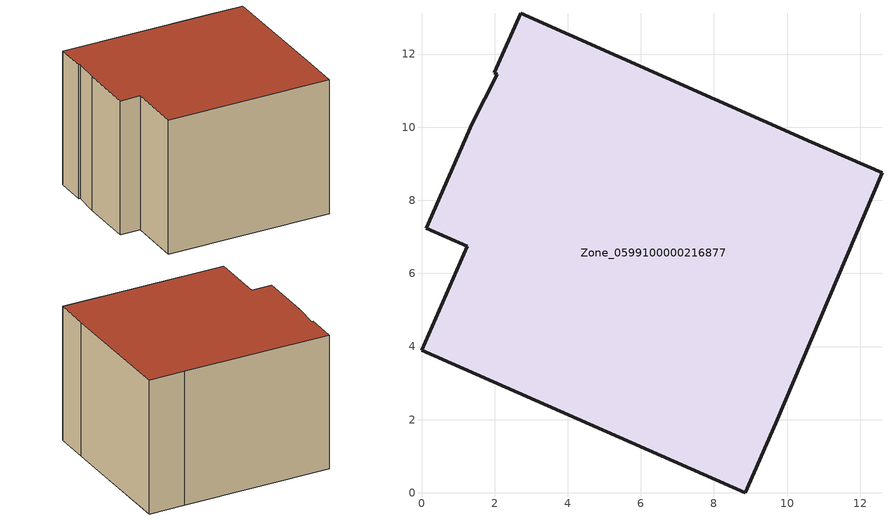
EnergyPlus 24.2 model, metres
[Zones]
Zone_0599100000216877
 floor ground (C_G): 1.39,10.11 2.07,11.45 1.99,11.48 2.71,13.12 10.67,9.59 12.6,8.76 9.69,1.9 8.85,0 0,3.9 1.25,6.74 0.12,7.24 z0
 wall outside (C_F): 8.85,0 9.69,1.9 12.6,8.76 10.67,9.59 2.71,13.12 1.99,11.48 2.07,11.45 1.39,10.11 0.12,7.24 1.25,6.74 0,3.9 8.85,0 z0:8.03
 roof outside (C_R): 2.07,11.45 1.39,10.11 0.12,7.24 1.25,6.74 0,3.9 8.85,0 9.69,1.9 12.6,8.76 10.67,9.59 2.71,13.12 1.99,11.48 z8.03
[BUILDING]
Pand.0599100000216877: North Axis=0; Terrain=City; Loads Convergence Tolerance Value=0.04; Temperature Convergence Tolerance Value=0.4; Solar Distribution=FullExterior; Maximum Number of Warmup Days=25; Minimum Number of Warmup Days=1
[Site:Location]
Rotterdam.The.Hague.AP_ZH_NLD Design_Conditions: Latitude=51.96; Longitude=4.45; Time Zone=1; Elevation=-4.5
[SITE:GROUNDTEMPERATURE:BUILDINGSURFACE]
18, 18, 18, 18, 18, 18, 18, 18, 18, 18, 18, 18
[MATERIAL] Thermal Absorptance=0.9; Solar Absorptance=0.7; Visible Absorptance=0.7
Name | Roughness | Thickness | Conductivity | Density | Specific Heat
G.TC.1946-1964 | MediumSmooth | 0.15 | 1 | 540 | 1210
F.TC.1946-1964 | Rough | 0.3 | 0.857143 | 1920 | 840
R.TC.1946-1964 | MediumRough | 0.2 | 0.235294 | 1500 | 1000
[CONSTRUCTION]
C_G: G.TC.1946-1964
C_F: F.TC.1946-1964
C_R: R.TC.1946-1964
[ZONE]
Zone_0599100000216877: Type=1; Multiplier=1; Ceiling Height=Autocalculate; Volume=Autocalculate; Floor Area=autocalculate; Part of Total Floor Area=Yes
[ZONEINFILTRATION:DESIGNFLOWRATE]
Infil_Zone_0599100000216877: Zone or ZoneList or Space or SpaceList=Zone_0599100000216877; Schedule=AlwaysOn; Design Flow Rate Calculation Method=Flow/Area; Flow Rate per Floor Area=0.003; Constant Term Coefficient=1; Temperature Term Coefficient=0; Velocity Term Coefficient=0; Velocity Squared Term Coefficient=0
[HVACTEMPLATE:ZONE:IDEALLOADSAIRSYSTEM]
Zone_0599100000216877: Maximum Heating Supply Air Temperature=50; Minimum Cooling Supply Air Temperature=13; Maximum Heating Supply Air Humidity Ratio=0.0156; Minimum Cooling Supply Air Humidity Ratio=0.0077; Heating Limit=NoLimit; Cooling Limit=NoLimit; Dehumidification Control Type=ConstantSensibleHeatRatio; Cooling Sensible Heat Ratio=0.7; Dehumidification Setpoint=60; Humidification Control Type=None; Humidification Setpoint=30; Outdoor Air Method=None; Outdoor Air Flow Rate per Person=0.00944; Outdoor Air Flow Rate per Zone Floor Area=0; Outdoor Air Flow Rate per Zone=0; Demand Controlled Ventilation Type=None; Outdoor Air Economizer Type=NoEconomizer; Heat Recovery Type=None; Sensible Heat Recovery Effectiveness=0.7; Latent Heat Recovery Effectiveness=0.65
[ZONECONTROL:THERMOSTAT]
ThermostatControl_Zone_0599100000216877: Zone or ZoneList=Zone_0599100000216877; Control Type Schedule=DualSetpointControlType; Control 1=Thermostat_Zone_0599100000216877; Temperature Difference Between Cutout And Setpoint=0
[THERMOSTATSETPOINT:DUALSETPOINT]
Thermostat_Zone_0599100000216877: Heating Setpoint Temperature Schedule=HeatingSetpoint_Zone_0599100000216877; Cooling Setpoint Temperature Schedule=CoolingSetpoint_Zone_0599100000216877
[SCHEDULE:COMPACT]
HeatingSetpoint_Zone_0599100000216877: Through: 12/31, For: AllDays, Until: 24:00, 21
CoolingSetpoint_Zone_0599100000216877: Through: 12/31, For: AllDays, Until: 24:00, 24
DualSetpointControlType: Through: 12/31, For: AllDays, Until: 24:00, 4
AlwaysOn: Through: 12/31, For: AllDays, Until: 24:00, 1
